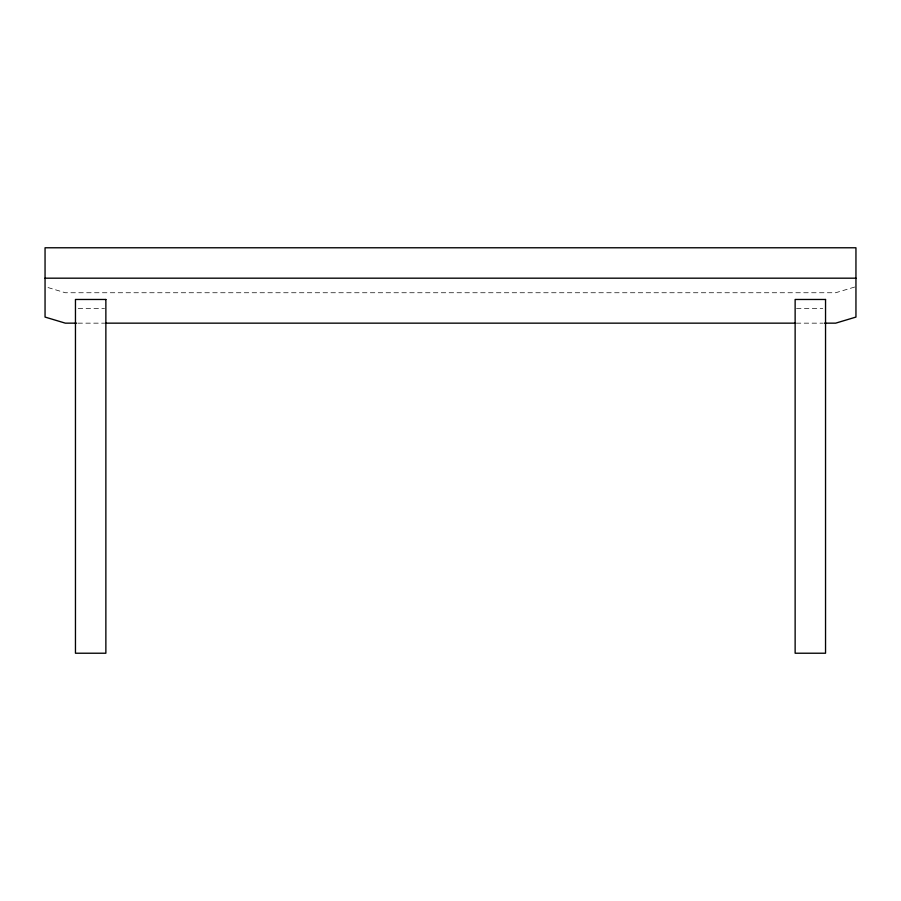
<?xml version="1.0" encoding="UTF-8"?>
<svg xmlns="http://www.w3.org/2000/svg" width="901" height="901" viewBox="0 0 901 901"><rect width="100%" height="100%" fill="white"/><g stroke="black" fill="none" stroke-linecap="round" stroke-linejoin="round"><path stroke-width="0.68" stroke-dasharray="4.5 3.38" d="M854.677 287.047L835.678 292.746L65.323 292.746L47.584 287.43M78.218 308.592L104.482 308.592M796.518 308.592L822.782 308.592M77.97 323.155L104.685 323.155M796.315 323.155L823.03 323.155"/><path stroke-width="1.35" d="M45.05 278.184L855.95 278.184M76.574 323.155L65.323 323.155L45.05 317.073L45.05 247.775L855.95 247.775L855.95 317.073L835.678 323.155L824.426 323.155M106.093 323.155L794.907 323.155M105.867 299.47L75.459 299.47L75.459 653.225L105.867 653.225L105.867 299.47M825.541 299.47L795.132 299.47L795.132 653.225L825.541 653.225L825.541 299.47"/></g></svg>
